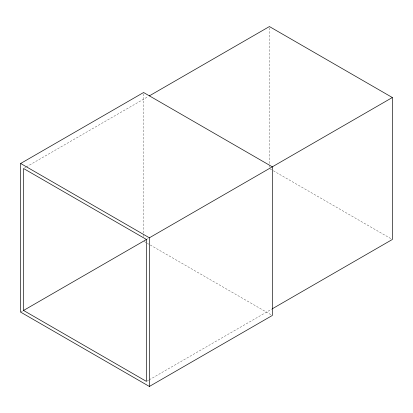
<?xml version="1.0" encoding="UTF-8"?>
<svg xmlns="http://www.w3.org/2000/svg" width="413" height="413" viewBox="0 0 413 413"><rect width="100%" height="100%" fill="white"/><g stroke="black" fill="none" stroke-linecap="round" stroke-linejoin="round"><path stroke-width="0.31" stroke-dasharray="2.06 1.55" d="M24.666 167.859L25.782 167.213M26.339 166.888L148.159 96.559M20.65 312.13L22.885 310.839M147.038 239.158L148.159 238.507M147.038 381.106L148.716 380.141M149.274 379.815L271.651 309.167M269.973 168.824L272.771 170.44M273.329 170.76L391.792 239.158M144.142 241.476L149.713 244.692M150.27 245.012L271.196 314.83M269.415 27.841L269.415 165.277M269.415 165.923L269.415 167.213M143.585 93.792L143.585 236.649"/><path stroke-width="0.62" d="M20.65 163.481L143.585 92.507L272.312 166.831L272.312 315.475L149.377 386.449L20.65 312.13L20.65 163.481L149.377 237.805L392.35 97.525L392.35 239.478L272.208 308.841M149.274 95.914L269.415 26.551L392.35 97.525M23.546 310.457L146.481 239.478L146.481 381.431L23.546 310.457L23.546 168.504L146.481 239.478M149.377 237.805L149.377 386.449"/></g></svg>
